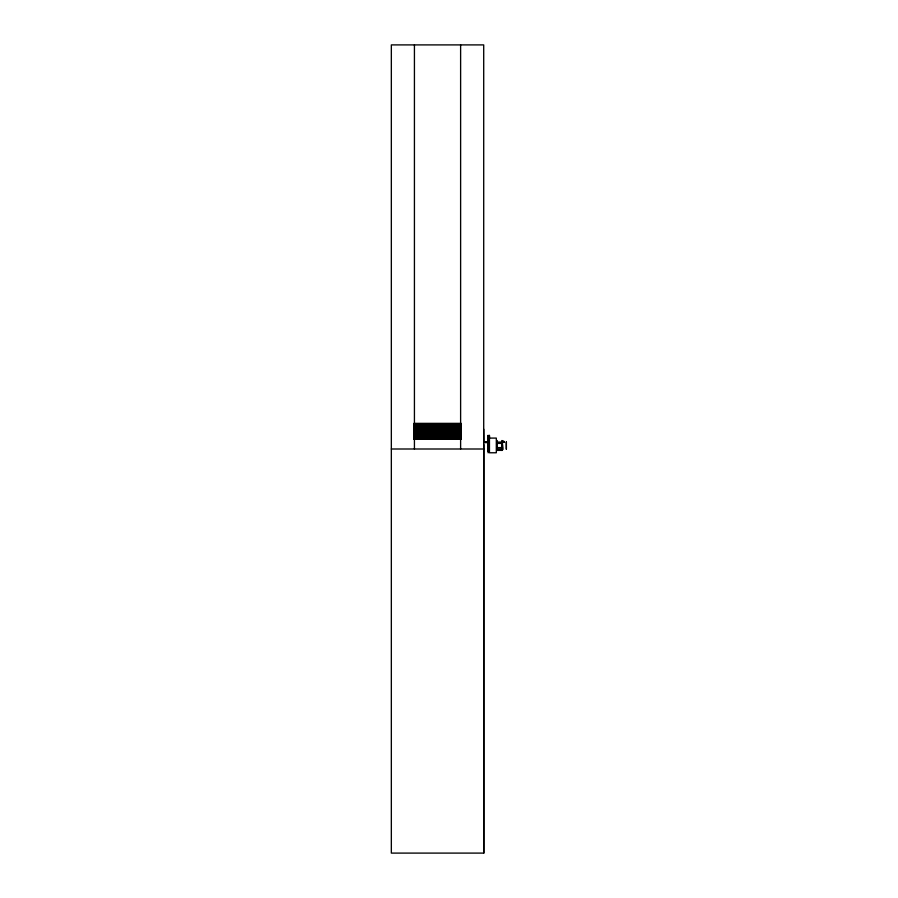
<?xml version="1.0" encoding="UTF-8"?>
<svg xmlns="http://www.w3.org/2000/svg" width="898" height="898" viewBox="0 0 898 898"><rect width="100%" height="100%" fill="white"/><g stroke="black" fill="none" stroke-linecap="round" stroke-linejoin="round"><path stroke-width="1.35" d="M502.779 442.299L503.25 441.726L504.261 442.299M503.149 441.984L503.284 441.58M504.261 441.917L503.958 441.423M502.902 442.366L503.082 441.423M502.947 441.614L503.789 441.345M487.244 442.243L483.708 442.299M503.116 442.175L503.789 442.164L503.25 441.962M503.25 441.345L504.227 441.838M502.453 444.779L502.902 449.561M413.832 423.385L461.213 423.385M413.832 423.654L461.213 423.654M413.832 423.923L461.213 423.923M413.832 424.193L461.213 424.193M413.832 424.473L461.213 424.473M413.832 424.743L461.213 424.743M413.832 425.012L461.213 425.012M413.832 425.293L461.213 425.293M413.832 425.562L461.213 425.562M413.832 425.832L461.213 425.832M413.832 426.112L461.213 426.112M413.832 426.382L461.213 426.382M413.832 426.651L461.213 426.651M413.832 426.92L461.213 426.92M413.832 427.201L461.213 427.201M413.832 427.47L461.213 427.47M413.832 427.74L461.213 427.74M413.832 428.02L461.213 428.02M413.832 428.29L461.213 428.29M413.832 428.559L461.213 428.559M413.832 428.829L461.213 428.829M413.832 429.109L461.213 429.109M483.708 429.177L483.865 441.771M413.832 429.379L461.213 429.379M413.832 429.648L461.213 429.648M413.832 429.929L461.213 429.929M413.832 430.198L461.213 430.198M413.832 430.468L461.213 430.468M413.832 430.748L461.213 430.748M413.832 431.018L461.213 431.018M413.832 431.287L461.213 431.287M413.832 431.556L461.213 431.556M413.832 431.837L461.213 431.837M413.832 432.106L461.213 432.106M413.832 432.376L461.213 432.376M413.832 432.656L461.213 432.656M413.832 432.926L461.213 432.926M413.832 433.195L461.213 433.195M413.832 433.476L461.213 433.476M413.832 433.745L461.213 433.745M413.832 434.015L461.213 434.015M413.832 434.284L461.213 434.284M413.832 434.565L461.213 434.565M413.832 434.834L461.213 434.834M413.832 435.103L461.213 435.103M413.832 435.384L461.213 435.384M413.832 435.653L461.213 435.653M413.832 435.923L461.213 435.923M489.455 436.147L489.455 437.203M413.832 436.192L461.213 436.192M413.832 436.473L461.213 436.473M413.832 436.742L461.213 436.742M413.832 437.012L461.213 437.012M413.832 437.292L461.213 437.292M413.832 437.562L461.213 437.562M413.832 437.831L461.213 437.831M413.832 438.112L461.213 438.112M489.455 438.089L496.313 438.089L496.313 452.772L489.455 452.772L489.455 435.261M413.832 438.381L461.213 438.381M413.832 438.651L461.213 438.651M413.832 438.92L461.213 438.92M413.832 439.201L461.213 439.201M483.708 441.984L487.244 441.984M497.279 442.074L501.971 442.074M504.496 442.186L502.453 442.063M483.708 442.602L487.244 442.602M497.279 443.399L501.971 443.41M497.279 447.608L502.476 447.619M391.337 449L483.708 449M497.279 449.034L501.971 449.034M502.341 441.053L502.375 449.55M506.393 442.029L506.393 449.101M506.304 441.939L506.304 449.191M502.453 440.671L502.453 449.561M501.971 440.514L501.971 450.493M497.279 440.514L497.279 450.47M488.13 435.261L488.13 452.817M487.984 436.406L487.984 450.56M487.771 435.968L487.771 450.998M483.865 444.566L483.865 853.1L391.337 853.1L391.337 44.9L483.708 44.9L483.708 853.1M460.618 44.9L460.618 449M414.427 44.9L414.427 449M501.971 450.336L497.279 450.347L501.971 450.347"/></g></svg>
